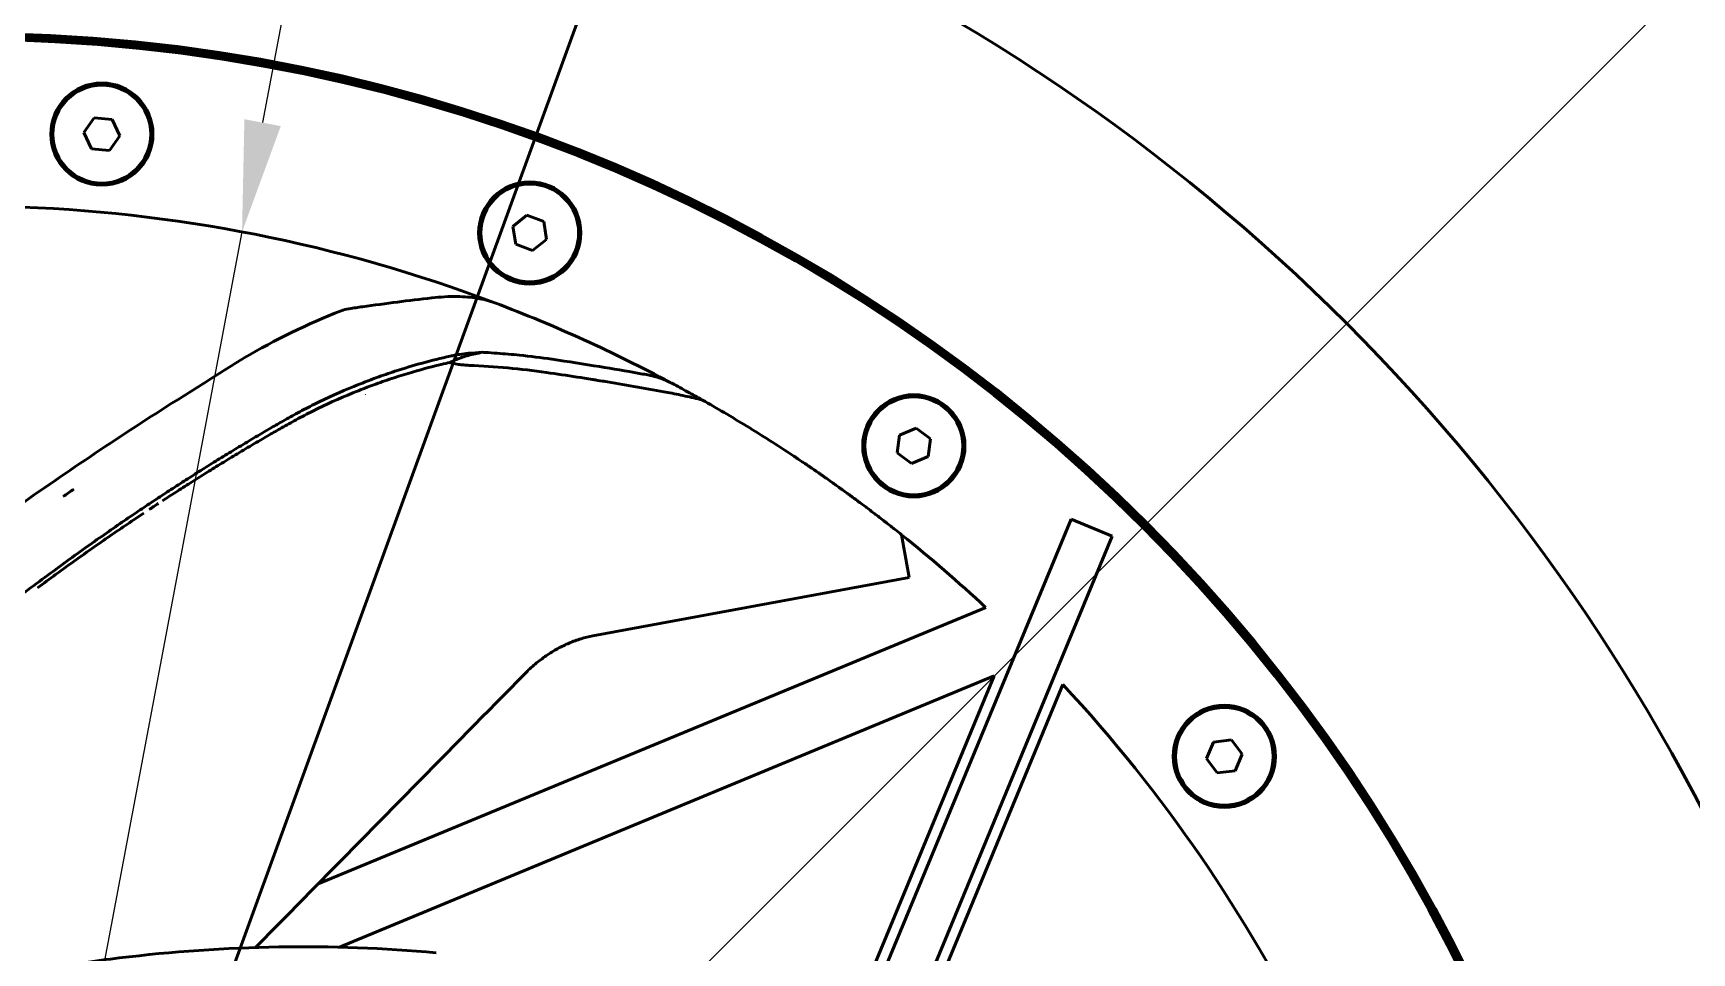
# Model space of a CAD drawing. Header units: millimetres. Extents: x 39335 to 110675, y -13954 to 36506.
# Drawn here: x 52634 to 53381, y 9663 to 10077 of the extents above; entities that cross this region are included whole.
import ezdxf

# ---------------------------------------------------------------- set-up
doc = ezdxf.new("R2010")
doc.units = ezdxf.units.MM
doc.linetypes.add('AM_ISO08W050', pattern=[18, 12, -1.5, 3, -1.5])
for name, color, linetype, lineweight in [('AM_0', 7, 'Continuous', 50), ('AM_5', 3, 'Continuous', 25), ('AM_7', 4, 'AM_ISO08W050', 25), ('RED', 1, 'Continuous', 9)]:
    doc.layers.add(name, color=color, linetype=linetype, lineweight=lineweight)
doc.styles.get("Standard").update_dxf_attribs({"font": 'ISOCP.SHX'})
doc.dimstyles.new('AM_ISO$3', dxfattribs={"dimtxt": 3.5, "dimasz": 2.5, "dimexe": 1, "dimexo": 1, "dimgap": 1.5, "dimtad": 1, "dimtoh": 1, "dimdsep": 46, "dimtxsty": 'Standard', "dimcen": 0, "dimclrd": 256, "dimclre": 256, "dimclrt": 2, "dimadec": 0, "dimazin": 2, "dimtp": 0.1, "dimtm": 0.1, "dimtfac": 0.71, "dimtofl": 0, "dimtmove": 0, "dimatfit": 0, "dimfxl": 0, "dimlwd": -1, "dimlwe": -1, "dimarcsym": 0})

# ---------------------------------------------------------------- blocks, each defined once
blk = doc.blocks.new('*D212')
at = {"layer": 'AM_5', "color": 3, "linetype": 'Continuous', "transparency": 16777216}
for p, q in [((3797086.73, -145182.75), (3796878.45, -146288.3)), ((3796619.26, -147664.1), (3796869.2, -146337.44)), ((3796610.01, -147713.24), (3796600.75, -147762.37))]:
    blk.add_line(p, q, dxfattribs=at)
for points in [[(3796870.26, -146286.76), (3796886.64, -146289.85), (3796869.2, -146337.44)], [(3796601.82, -147711.69), (3796618.2, -147714.78), (3796619.26, -147664.1)]]:
    blk.add_solid(points, dxfattribs=at)
at = {"layer": 'DEFPOINTS', "color": 0, "linetype": 'Continuous', "transparency": 16777216}
for p in [(3796869.2, -146337.44), (3796619.26, -147664.1)]:
    blk.add_point(p, dxfattribs=at)
at = {"layer": 'AM_5', "color": 2, "linetype": 'Continuous', "lineweight": 25, "transparency": 16777216, "insert": (3796923.34, -145698.93), "char_height": 70, "attachment_point": 5, "rotation": 79.33096}
blk.add_mtext('∅1350..rotor diam.', dxfattribs=at)
blk = doc.blocks.new('qwrgfqwefqwe')
at = {"layer": 'AM_0'}
for p, q in [((3796744.23, -147000.77), (3797778.5, -144159.15)), ((3796802.7, -146286.15), (3796798.06, -146292.77)), ((3796810.75, -146286.85), (3796802.7, -146286.15)), ((3796814.16, -146294.18), (3796810.75, -146286.85)), ((3796798.06, -146292.77), (3796801.47, -146300.09)), ((3796809.53, -146300.8), (3796814.16, -146294.18)), ((3796801.47, -146300.09), (3796809.53, -146300.8)), ((3796997.41, -146329.95), (3796991.13, -146335.03)), ((3796991.13, -146335.03), (3796992.39, -146343.02)), ((3797004.95, -146332.84), (3796997.41, -146329.95)), ((3797006.22, -146340.83), (3797004.95, -146332.84)), ((3796992.39, -146343.02), (3796999.94, -146345.91)), ((3796999.94, -146345.91), (3797006.22, -146340.83)), ((3797172.5, -146425.72), (3797165.06, -146428.88)), ((3797178.96, -146430.58), (3797172.5, -146425.72)), ((3797165.06, -146428.88), (3797164.08, -146436.9)), ((3797177.97, -146438.6), (3797178.96, -146430.58)), ((3797164.08, -146436.9), (3797170.53, -146441.76)), ((3797170.53, -146441.76), (3797177.97, -146438.6)), ((3797242.36, -146466.7), (3797139.29, -146715.51)), ((3797260.83, -146474.35), (3797242.36, -146466.7)), ((3797157.84, -146723.01), (3797260.83, -146474.35)), ((3797166.04, -146473.8), (3797168.97, -146490.43)), ((3797169.42, -146492.97), (3797027.09, -146519.28)), ((3797168.97, -146490.43), (3797169.42, -146492.97)), ((3796903.46, -146630.85), (3797203.85, -146506.43)), ((3797207.7, -146537.3), (3796913.05, -146659.35)), ((3797134.65, -146713.67), (3797207.7, -146537.3)), ((3797238.58, -146541.15), (3797162.46, -146724.92)), ((3797306.4, -146567.03), (3797303.24, -146574.47)), ((3797314.42, -146566.04), (3797306.4, -146567.03)), ((3797319.28, -146572.5), (3797314.42, -146566.04)), ((3797303.24, -146574.47), (3797308.1, -146580.92)), ((3797316.13, -146579.94), (3797319.28, -146572.5)), ((3797308.1, -146580.92), (3797316.13, -146579.94))]:
    blk.add_line(p, q, dxfattribs=at)
for centre, radius in [((3796806.11, -146293.47), 23), ((3796806.11, -146293.47), 22), ((3796998.67, -146337.93), 23), ((3796998.67, -146337.93), 22), ((3797171.52, -146433.74), 23), ((3797171.52, -146433.74), 22), ((3797311.26, -146573.48), 23), ((3797311.26, -146573.48), 22)]:
    blk.add_circle(centre, radius, dxfattribs=at)
for centre, radius, start, end in [((3796744.23, -147000.77), 2375, 270, 90), ((3796744.23, -147000.77), 2167, 270, 90), ((3796744.23, -147000.77), 1800.52, 270, 63.33422), ((3796744.23, -147000.77), 1800.52, 270, 63.33422), ((3796744.23, -147000.77), 1225, 270, 90), ((3796744.23, -147000.77), 1225, 270, 90), ((3796744.23, -147000.77), 879.76, 0, 359.9997), ((3796744.23, -147000.77), 751.74, 180.0003, 180), ((3796744.23, -147000.77), 752.74, 270, 90), ((3796744.23, -147000.77), 751, 270, 90), ((3796744.23, -147000.77), 750, 0.19099, 89.80901), ((3796744.23, -147000.77), 675, 69.28838, 88.38702), ((3796744.23, -147000.77), 675, 61.93051, 69.28838), ((3796744.11, -147001.12), 643.15, 70.58526, 70.58531), ((3796745.48, -146997.31), 639.1, 70.13414, 70.13416), ((3797027.75, -146563.06), 183.83, 124.04946, 124.04947), ((3796744.23, -147000.77), 675, 47.0849, 51.32502), ((3796744.23, -147000.77), 675, 9.28838, 42.9151)]:
    blk.add_arc(centre, radius, start, end, dxfattribs=at)
at = {"layer": 'AM_0', "extrusion": (0, 0, -1)}
for centre, major_axis, ratio, start_param, end_param in [((3796918.82, -146381.94), (-1.52, 9.88), 0.495297, 0.000306, 0.000842), ((3797097.89, -147178.54), (-304.52, 744.29), 0.853573, 0.265982, 0.274827), ((3797404.51, -148361.37), (-1749.32, -1938.79), 0.708453, 1.999069, 2.001607), ((3797392.94, -148358.58), (-1773.51, -1933.94), 0.703595, 1.994757, 1.99729)]:
    blk.add_ellipse(centre, major_axis=major_axis, ratio=ratio, start_param=start_param, end_param=end_param, dxfattribs=at)
at = {"layer": 'AM_0'}
for points in [[(3796954.67, -146367.16), (3796944.28, -146368.33), (3796933.9, -146369.68), (3796923.47, -146371.15)], [(3796913.76, -146372.98), (3796913.76, -146372.98), (3796913.76, -146372.98), (3796913.76, -146372.98)], [(3796917.31, -146372.05), (3796916.11, -146372.24), (3796914.92, -146372.52), (3796913.77, -146372.98)], [(3796923.47, -146371.15), (3796921.43, -146371.44), (3796919.39, -146371.74), (3796917.35, -146372.05)], [(3796963.95, -146396.62), (3796963.5, -146396.51), (3796963.05, -146396.38), (3796962.66, -146396.24)], [(3796964.4, -146396.72), (3796964.34, -146396.7), (3796964.27, -146396.69), (3796964.2, -146396.67)], [(3796862.49, -146398.9), (3796854.91, -146403.68), (3796847.31, -146408.47), (3796839.71, -146413.28)], [(3796839.67, -146413.3), (3796839.68, -146413.3), (3796839.68, -146413.3), (3796839.68, -146413.3)], [(3796793.53, -146453.22), (3796791.9, -146454.33), (3796790.28, -146455.44), (3796788.66, -146456.56)], [(3796831.53, -146459.68), (3796830.15, -146460.59), (3796828.79, -146461.49), (3796827.4, -146462.41)], [(3797027.09, -146519.28), (3797025.31, -146519.61), (3797021.74, -146520.47), (3797016.41, -146522.39), (3797011.16, -146524.93), (3797006.05, -146528.08), (3797001.12, -146531.85), (3796997.97, -146534.77), (3796996.44, -146536.32)], [(3796956.51, -146661.9), (3796956.51, -146661.9), (3796956.51, -146661.9), (3796956.51, -146661.9)]]:
    blk.add_open_spline(points, degree=3, dxfattribs=at)
for points, knots in [([(3796982.95, -146369.39), (3796980.43, -146368.44), (3796977.79, -146367.78), (3796972.14, -146366.82), (3796969.1, -146366.59), (3796962.2, -146366.48), (3796958.37, -146366.74), (3796954.67, -146367.16)], [0, 0, 0, 0, 0.808162, 0.808162, 1.75376, 1.75376, 3.020565, 3.020565, 3.020565, 3.020565]), ([(3796913.76, -146372.98), (3796898.66, -146378.89), (3796884.07, -146386.02), (3796867.61, -146395.73), (3796865.03, -146397.3), (3796862.46, -146398.92)], [0, 0, 0, 0, 5.023575, 5.023575, 5.971574, 5.971574, 5.971574, 5.971574]), ([(3796962.66, -146396.24), (3796958.76, -146397.1), (3796949.33, -146399.27), (3796934.88, -146404), (3796932.11, -146404.96), (3796925.86, -146407.23), (3796922.44, -146408.55), (3796912.95, -146412.45), (3796906.96, -146415.17), (3796898.54, -146419.36), (3796896.03, -146420.67), (3796891.35, -146423.19), (3796889.17, -146424.4), (3796887, -146425.65)], [-9.594809, -9.594809, -9.594809, -9.594809, -5.785897, -5.785897, -4.886871, -4.886871, -3.72464, -3.72464, -1.669246, -1.669246, -0.785468, -0.785468, 0, 0, 0, 0]), ([(3796962.87, -146393.38), (3796954.5, -146395.24), (3796946.3, -146397.49), (3796935.26, -146401.11), (3796932.51, -146402.06), (3796926.32, -146404.3), (3796922.93, -146405.61), (3796913.53, -146409.46), (3796907.6, -146412.14), (3796899.25, -146416.29), (3796896.76, -146417.57), (3796892.1, -146420.06), (3796889.94, -146421.26), (3796887.79, -146422.49)], [-8.434177, -8.434177, -8.434177, -8.434177, -5.7322, -5.7322, -4.841529, -4.841529, -3.691663, -3.691663, -1.655647, -1.655647, -0.779151, -0.779151, 0, 0, 0, 0]), ([(3796962.66, -146396.24), (3796963.19, -146395.95), (3796963.99, -146395.56), (3796965.9, -146394.76), (3796966.74, -146394.44), (3796969.46, -146393.5), (3796971.44, -146392.94), (3796973.35, -146392.51)], [-1.243618, -1.243618, -1.243618, -1.243618, -0.86928, -0.86928, -0.596224, -0.596224, 0, 0, 0, 0]), ([(3796971.46, -146397.52), (3796970.65, -146397.48), (3796969.82, -146397.43), (3796968.22, -146397.29), (3796967.43, -146397.21), (3796964.74, -146396.84), (3796963.45, -146396.53), (3796962.66, -146396.24)], [-0.4665666, -0.4665666, -0.4665666, -0.4665666, -0.3554475, -0.3554475, -0.2528045, -0.2528045, 0, 0, 0, 0]), ([(3796971.07, -146392.1), (3796969.79, -146392.2), (3796968.43, -146392.37), (3796966.3, -146392.7), (3796965.54, -146392.84), (3796964.41, -146393.05), (3796964.06, -146393.12), (3796963.43, -146393.26), (3796963.15, -146393.32), (3796962.87, -146393.38)], [-0.8913978, -0.8913978, -0.8913978, -0.8913978, -0.4458135, -0.4458135, -0.1999787, -0.1999787, -0.0884462, -0.0884462, -0.0000009, -0.0000009, -0.0000009, -0.0000009]), ([(3796977.2, -146391.64), (3796976.56, -146391.78), (3796975.92, -146391.93), (3796974.64, -146392.22), (3796973.99, -146392.36), (3796973.35, -146392.51)], [-0.4001204, -0.4001204, -0.4001204, -0.4001204, -0.2000564, -0.2000564, 0, 0, 0, 0]), ([(3797008.77, -146394.78), (3797008.74, -146394.78), (3797003.86, -146394.06), (3796995.58, -146393.04), (3796985.58, -146392.17), (3796979.97, -146391.8), (3796977.71, -146391.67), (3796977.2, -146391.64)], [-7.770202, -7.770202, -7.770202, -7.770202, -7.760436, -6.202759, -5.127385, -4.559872, -4.397173, -4.397173, -4.397173, -4.397173]), ([(3797051.1, -146401.7), (3797050.05, -146401.51), (3797043.07, -146400.27), (3797029.03, -146397.88), (3797015.91, -146395.83), (3797008.77, -146394.78)], [-4.555719, -4.555719, -4.555719, -4.555719, -4.211717, -2.28368, -0.000004, -0.000004, -0.000004, -0.000004]), ([(3797006.18, -146400.72), (3797000.38, -146399.88), (3796994.55, -146399.2), (3796982.99, -146398.15), (3796977.21, -146397.77), (3796971.46, -146397.52)], [0.000001, 0.000001, 0.000001, 0.000001, 1.874387, 1.874387, 3.749564, 3.749564, 3.749564, 3.749564]), ([(3797060.77, -146409.74), (3797051.78, -146408.08), (3797042.75, -146406.49), (3797029.1, -146404.23), (3797024.53, -146403.49), (3797015.38, -146402.07), (3797010.79, -146401.38), (3797006.18, -146400.72)], [-5.941235, -5.941235, -5.941235, -5.941235, -2.970279, -2.970279, -1.485554, -1.485554, 0, 0, 0, 0]), ([(3797060.77, -146409.74), (3797051.77, -146408.08), (3797042.74, -146406.49), (3797030.76, -146404.5), (3797027.87, -146404.03), (3797024.97, -146403.57)], [0, 0, 0, 0, 2.974446, 2.974446, 3.917646, 3.917646, 3.917646, 3.917646]), ([(3797061.85, -146405.17), (3797060.29, -146404.34), (3797058.54, -146403.64), (3797055.83, -146402.79), (3797054.88, -146402.53), (3797053.45, -146402.18), (3797052.96, -146402.07), (3797052.02, -146401.87), (3797051.56, -146401.79), (3797051.1, -146401.7)], [-1.27477, -1.27477, -1.27477, -1.27477, -0.638264, -0.638264, -0.314471, -0.314471, -0.150748, -0.150748, -0.000001, -0.000001, -0.000001, -0.000001]), ([(3797076.36, -146413.14), (3797073.76, -146412.48), (3797071.16, -146411.88), (3797065.98, -146410.75), (3797063.37, -146410.22), (3797060.77, -146409.74)], [-1.712692, -1.712692, -1.712692, -1.712692, -0.862279, -0.862279, 0, 0, 0, 0]), ([(3797061.85, -146405.17), (3797062.02, -146405.26), (3797062.2, -146405.36), (3797062.56, -146405.55), (3797062.73, -146405.64), (3797062.91, -146405.74)], [0.0000006, 0.0000006, 0.0000006, 0.0000006, 0.072539, 0.072539, 0.1450918, 0.1450918, 0.1450918, 0.1450918]), ([(3797062.91, -146405.74), (3797065.15, -146406.94), (3797067.4, -146408.16), (3797071.87, -146410.61), (3797074.1, -146411.86), (3797076.36, -146413.14)], [0, 0, 0, 0, 0.916872, 0.916872, 1.806379, 1.806379, 1.806379, 1.806379]), ([(3796839.67, -146413.3), (3796815.22, -146428.78), (3796790.86, -146445.04), (3796742.31, -146479.39), (3796718.09, -146497.53), (3796667.52, -146537.51), (3796641.23, -146559.56), (3796615.46, -146582.3)], [0, 0, 0, 0, 9.056911, 9.056911, 18.274269, 18.274269, 28.62589, 28.62589, 28.62589, 28.62589]), ([(3797117.02, -146438.05), (3797110.08, -146433.46), (3797103.16, -146429.06), (3797089.54, -146420.73), (3797082.78, -146416.76), (3797076.36, -146413.14)], [0, 0, 0, 0, 2.510014, 2.510014, 5.037096, 5.037096, 5.037096, 5.037096]), ([(3796882.28, -146425.65), (3796879.53, -146427.25), (3796876.88, -146428.81), (3796871.77, -146431.85), (3796869.32, -146433.32), (3796864.54, -146436.22), (3796862.21, -146437.64), (3796857.64, -146440.46), (3796855.39, -146441.85), (3796850.93, -146444.65), (3796848.71, -146446.05), (3796844.25, -146448.89), (3796842, -146450.33), (3796837.5, -146453.24), (3796835.26, -146454.71), (3796830.95, -146457.54), (3796828.88, -146458.91), (3796824.54, -146461.81), (3796822.26, -146463.33), (3796817.44, -146466.6), (3796814.88, -146468.35), (3796809.56, -146472.02), (3796806.79, -146473.95), (3796801.05, -146477.98), (3796798.08, -146480.09), (3796791.95, -146484.49), (3796788.78, -146486.78), (3796782.26, -146491.56), (3796778.9, -146494.04), (3796771.86, -146499.32), (3796768.18, -146502.1), (3796760.37, -146508.09), (3796756.25, -146511.29), (3796747.41, -146518.26), (3796742.69, -146522.03), (3796733.1, -146529.81), (3796728.22, -146533.83), (3796718.19, -146542.21), (3796713.04, -146546.58), (3796702.73, -146555.47), (3796697.57, -146559.99), (3796687.47, -146568.97), (3796682.53, -146573.43), (3796672.79, -146582.33), (3796668, -146586.77), (3796658.56, -146595.63), (3796653.92, -146600.05), (3796644.78, -146608.85), (3796640.27, -146613.24), (3796631.39, -146622), (3796627, -146626.36), (3796622.68, -146630.72)], [-34.147421, -34.147421, -34.147421, -34.147421, -32.781524, -32.781524, -31.415627, -31.415627, -30.04973, -30.04973, -28.683833, -28.683833, -27.317937, -27.317937, -25.95204, -25.95204, -24.586143, -24.586143, -23.220246, -23.220246, -21.854349, -21.854349, -20.488452, -20.488452, -19.122556, -19.122556, -17.756659, -17.756659, -16.390762, -16.390762, -15.024865, -15.024865, -13.658968, -13.658968, -12.293071, -12.293071, -10.927175, -10.927175, -9.561278, -9.561278, -8.195381, -8.195381, -6.829484, -6.829484, -5.463587, -5.463587, -4.09769, -4.09769, -2.731794, -2.731794, -1.365897, -1.365897, 0, 0, 0, 0]), ([(3796881.52, -146428.81), (3796878.79, -146430.39), (3796876.15, -146431.94), (3796871.07, -146434.95), (3796868.64, -146436.4), (3796863.89, -146439.27), (3796861.58, -146440.67), (3796857.03, -146443.46), (3796854.8, -146444.84), (3796850.36, -146447.6), (3796848.16, -146448.99), (3796843.72, -146451.8), (3796841.48, -146453.23), (3796837.26, -146455.95), (3796835.28, -146457.24), (3796833.35, -146458.49)], [0, 0, 0, 0, 0.04, 0.04, 0.08, 0.08, 0.12, 0.12, 0.16, 0.16, 0.2, 0.2, 0.24, 0.24, 0.2755925, 0.2755925, 0.2755925, 0.2755925]), ([(3797166.04, -146473.8), (3797165.05, -146473.01), (3797164.07, -146472.22), (3797162.61, -146471.07), (3797162.14, -146470.7), (3797160.91, -146469.73), (3797160.16, -146469.14), (3797158.71, -146468.01), (3797158.01, -146467.47), (3797156.46, -146466.27), (3797155.61, -146465.61), (3797154.2, -146464.53), (3797153.64, -146464.11), (3797152.27, -146463.06), (3797151.46, -146462.45), (3797150.12, -146461.44), (3797149.58, -146461.03), (3797148.24, -146460.02), (3797147.45, -146459.44), (3797146.19, -146458.51), (3797145.71, -146458.15), (3797144.5, -146457.25), (3797143.77, -146456.72), (3797142.59, -146455.85), (3797142.12, -146455.51), (3797140.91, -146454.63), (3797140.18, -146454.1), (3797139.06, -146453.29), (3797138.66, -146453), (3797137.62, -146452.26), (3797137, -146451.81), (3797135.95, -146451.06), (3797135.53, -146450.76), (3797134.12, -146449.76), (3797133.18, -146449.1), (3797131.86, -146448.17), (3797131.42, -146447.86), (3797130.61, -146447.29), (3797130.23, -146447.03), (3797129.42, -146446.46), (3797128.98, -146446.16), (3797128.25, -146445.66), (3797127.96, -146445.45), (3797127.26, -146444.97), (3797126.85, -146444.69), (3797126.16, -146444.21), (3797125.86, -146444.01), (3797124.87, -146443.33), (3797124.17, -146442.85), (3797122.85, -146441.96), (3797122.23, -146441.54), (3797121.52, -146441.06), (3797121.42, -146440.99), (3797120.72, -146440.52), (3797120.13, -146440.12), (3797119.41, -146439.64), (3797119.28, -146439.56), (3797118.44, -146439), (3797117.73, -146438.52), (3797117.02, -146438.05)], [0, 0, 0, 0, 0.042122, 0.042122, 0.0625, 0.0625, 0.094798, 0.094798, 0.125, 0.125, 0.162528, 0.162528, 0.1875, 0.1875, 0.224322, 0.224322, 0.25, 0.25, 0.288293, 0.288293, 0.3125, 0.3125, 0.35009, 0.35009, 0.375, 0.375, 0.414983, 0.414983, 0.4375, 0.4375, 0.474057, 0.474057, 0.5, 0.5, 0.5625, 0.5625, 0.595284, 0.595284, 0.625, 0.625, 0.661801, 0.661801, 0.6875, 0.6875, 0.723656, 0.723656, 0.75, 0.75, 0.8125, 0.8125, 0.866218, 0.866218, 0.875, 0.875, 0.926567, 0.926567, 0.9375, 0.9375, 1, 1, 1, 1]), ([(3796824.96, -146464.02), (3796823.21, -146465.19), (3796821.38, -146466.42), (3796817.06, -146469.33), (3796814.52, -146471.06), (3796809.23, -146474.69), (3796806.47, -146476.6), (3796800.76, -146480.59), (3796797.81, -146482.68), (3796791.71, -146487.03), (3796788.56, -146489.3), (3796782.65, -146493.61), (3796779.92, -146495.62), (3796777.09, -146497.72)], [0.3280543, 0.3280543, 0.3280543, 0.3280543, 0.36, 0.36, 0.4, 0.4, 0.44, 0.44, 0.48, 0.48, 0.52, 0.52, 0.5528761, 0.5528761, 0.5528761, 0.5528761]), ([(3796996.44, -146536.32), (3796979.1, -146553.95), (3796945.54, -146588.07), (3796905.85, -146628.42), (3796883.08, -146651.57), (3796875.3, -146659.48)], [0, 0, 0, 0, 0.3333333, 0.6666667, 0.8453132, 0.8453132, 0.8453132, 0.8453132]), ([(3796956.51, -146661.9), (3796933.05, -146659.73), (3796909.41, -146658.85), (3796861.8, -146659.62), (3796837.75, -146661.31), (3796803.34, -146665.52), (3796792.81, -146667.05), (3796782.32, -146668.81)], [0, 0, 0, 0, 7.089028, 7.089028, 14.304933, 14.304933, 17.496261, 17.496261, 17.496261, 17.496261])]:
    blk.add_open_spline(points, degree=3, knots=knots, dxfattribs=at)
at = {"layer": 'AM_7', "linetype": 'Continuous'}
blk.add_line((3795182.12, -148562.88), (3798386.87, -145358.13), dxfattribs=at)
at = {"layer": 'AM_5', "linetype": 'Continuous', "lineweight": 25}
dim = blk.add_diameter_dim_2p(p1=(3796619.26, -147664.1), p2=(3796869.2, -146337.44), text='<>..rotor diam.', dimstyle='AM_ISO$3', override={"dimscale": 20, "dimasz": 2.5, "dimtoh": 0, "dimdec": 0, "dimlfac": 1, "dimpost": '', "dimclrd": 3, "dimadec": 1, "dimtofl": 1, "dimatfit": 3, "dimarcsym": 0}, dxfattribs=at)
dim.commit()
dim.dimension.update_dxf_attribs({"geometry": '*D212', "text_midpoint": (3796923.34, -145698.93)})

msp = doc.modelspace()

# ---------------------------------------------------------------- block references
at = {"layer": 'RED'}
msp.add_blockref('qwrgfqwefqwe', (-3744140.81, 156324.66), dxfattribs=at)

doc.saveas('drawing.dxf')
